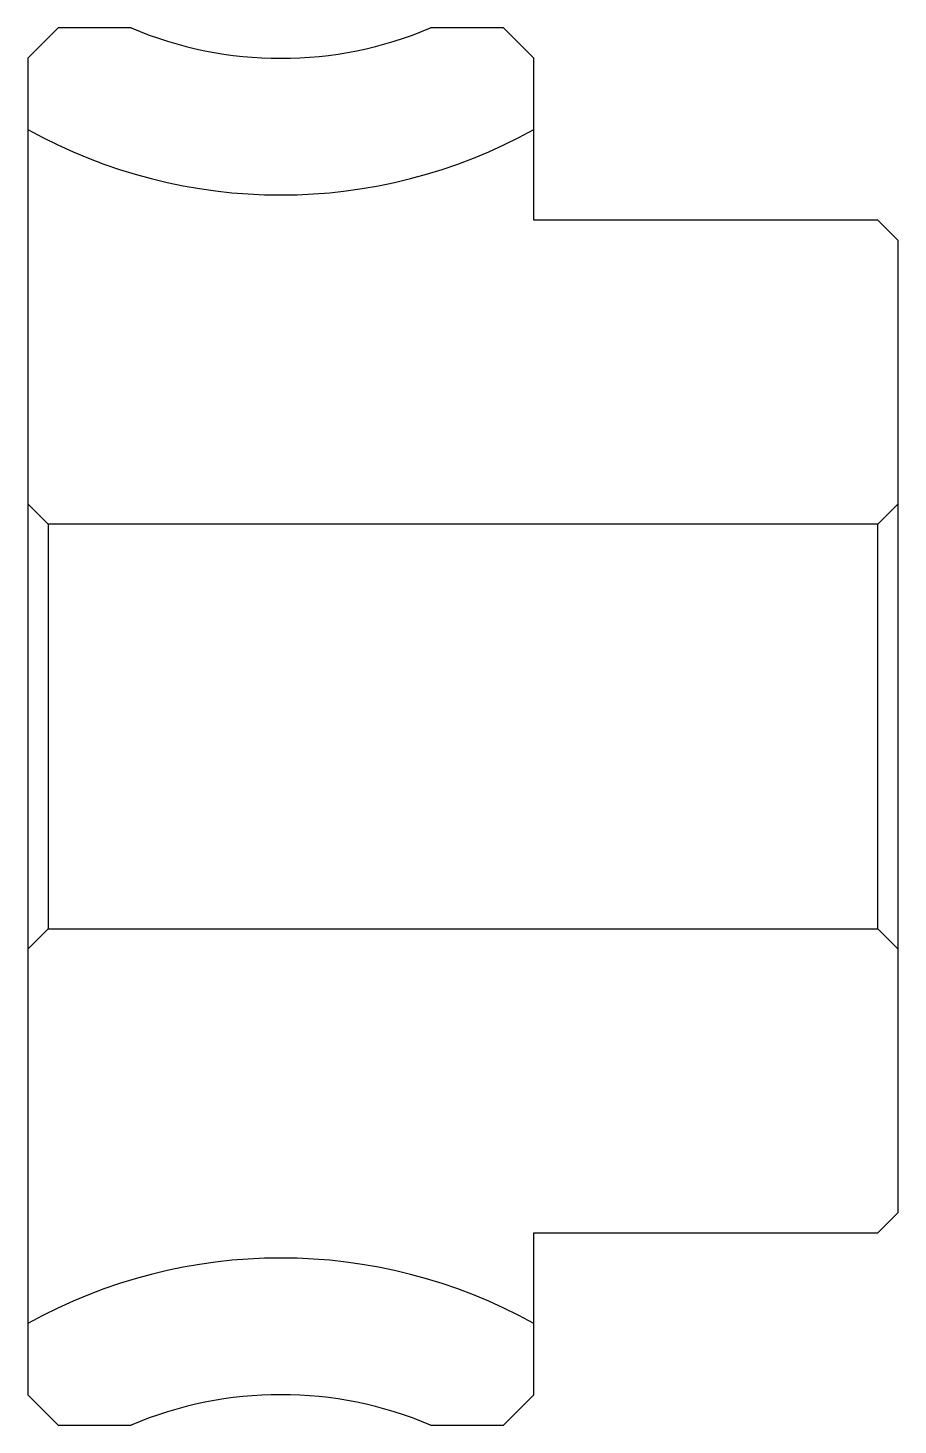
# Model space of a CAD drawing. Header units: metres. Extents: x 106.5 to 149.5, y 89.2 to 158.2.
import ezdxf

# ---------------------------------------------------------------- set-up
doc = ezdxf.new("R2010")
doc.units = ezdxf.units.M

msp = doc.modelspace()

# ---------------------------------------------------------------- linework, layer by layer
at = {"color": 4}
for p, q in [((149.5, 134.75), (148.5, 133.75)), ((106.5, 112.75), (107.5, 113.75)), ((149.5, 112.75), (148.5, 113.75))]:
    msp.add_line(p, q, dxfattribs=at)
for points in [[(111.600677, 158.25), (108, 158.25), (106.5, 156.75), (106.5, 112.75)], [(131.5, 148.75), (131.5, 156.75), (130, 158.25), (126.399323, 158.25)], [(131.5, 98.75), (148.5, 98.75), (149.5, 99.75), (149.5, 147.75), (148.5, 148.75), (131.5, 148.75)], [(106.5, 134.75), (107.5, 133.75), (107.5, 113.75), (148.5, 113.75), (148.5, 133.75), (107.5, 133.75)], [(106.5, 112.75), (106.5, 90.75), (108, 89.25), (111.600677, 89.25)], [(126.399323, 89.25), (130, 89.25), (131.5, 90.75), (131.5, 98.75)]]:
    msp.add_lwpolyline(points, dxfattribs=at)
for centre, radius, start, end in [((119, 175.75), 19, 247.08045793, 292.91954207), ((119, 175.75), 25.75, 240.95890009, 299.04109991), ((119, 71.75), 25.75, 60.95890009, 119.04109991), ((119, 71.75), 19, 67.08045793, 112.91954207)]:
    msp.add_arc(centre, radius, start, end, dxfattribs=at)

doc.saveas('drawing.dxf')
